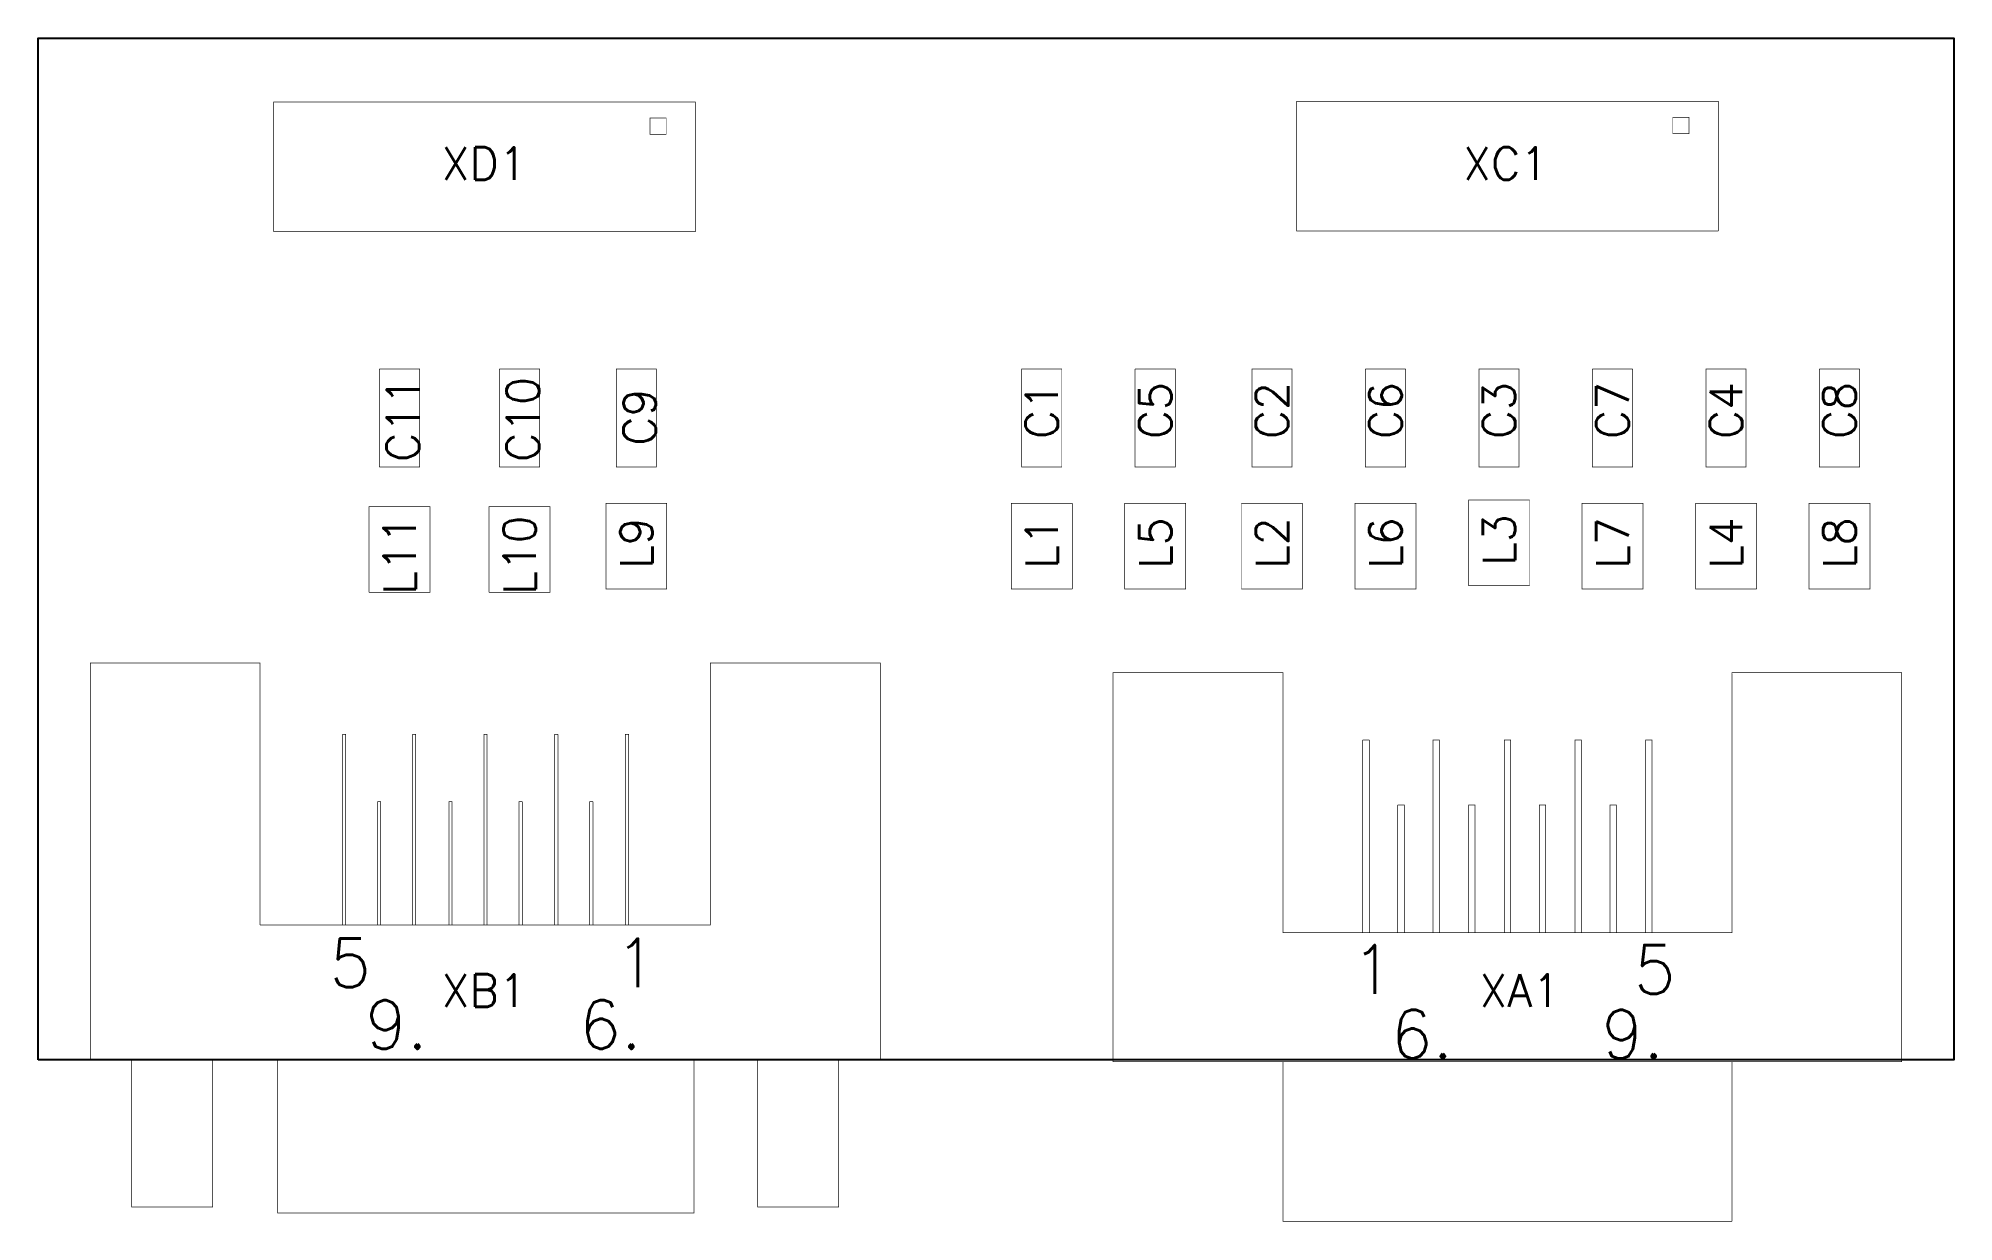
# Model space of a CAD drawing. Extents: x 2.7 to 5.66, y 5.99 to 7.82.
import ezdxf

# ---------------------------------------------------------------- set-up
doc = ezdxf.new("R2010")
doc.units = 0
doc.header["$LTSCALE"] = 25
doc.layers.get('0').update_dxf_attribs({"linetype": 'CONTINUOUS'})
for name, color, linetype in [('BOARD-OUTLINE', 1, 'CONTINUOUS'), ('COMP-MIN-OUTLINE-WIDTH-1', 1, 'CONTINUOUS'), ('COMP-MIN-OUTLINE-WIDTH-2', 1, 'CONTINUOUS'), ('COMP-MIN-TEXT-WIDTH-1', 1, 'CONTINUOUS'), ('COMPONENT-NAME-MIN', 1, 'CONTINUOUS')]:
    doc.layers.add(name, color=color, linetype=linetype)
doc.styles.get("Standard").update_dxf_attribs({"font": 'simplex'})

# ---------------------------------------------------------------- blocks, each defined once
blk = doc.blocks.new('DISC')
at = {"const_width": 0.5}
blk.add_lwpolyline([(0, 0.25, 1), (0, -0.25, 1)], format="xyb", close=True, dxfattribs=at)
blk = doc.blocks.new('851', base_point=(1.025, 1.025))
at = {"layer": 'COMP-MIN-OUTLINE-WIDTH-2', "const_width": 0.001}
for points in [[(1.007, 1.056), (1.158, 1.056)], [(1.007, 0.994), (1.007, 1.056)], [(1.158, 1.056), (1.158, 0.994)], [(1.158, 0.994), (1.007, 0.994)]]:
    blk.add_lwpolyline(points, dxfattribs=at)
at = {"layer": 'COMP-MIN-OUTLINE-WIDTH-2', "xscale": 0.001, "yscale": 0.001}
for p in [(1.007, 1.056), (1.007, 1.056), (1.158, 1.056), (1.007, 0.994), (1.158, 0.994)]:
    blk.add_blockref('DISC', p, dxfattribs=at)
blk = doc.blocks.new('0', base_point=(0.855, 1.045))
at = {"layer": 'COMP-MIN-OUTLINE-WIDTH-2', "const_width": 0.001}
for points in [[(0.849, 1.092), (0.981, 1.092)], [(0.849, 0.998), (0.849, 1.092)], [(0.981, 1.092), (0.981, 0.998)], [(0.981, 0.998), (0.849, 0.998)]]:
    blk.add_lwpolyline(points, dxfattribs=at)
at = {"layer": 'COMP-MIN-OUTLINE-WIDTH-2', "xscale": 0.001, "yscale": 0.001}
for p in [(0.849, 1.092), (0.849, 1.092), (0.981, 1.092), (0.849, 0.998), (0.981, 0.998)]:
    blk.add_blockref('DISC', p, dxfattribs=at)
blk = doc.blocks.new('44', base_point=(2.14, 2.132))
at = {"layer": 'COMP-MIN-OUTLINE-WIDTH-1', "const_width": 0.001}
for points in [[(2.6, 3.233), (2, 3.233)], [(2, 3.233), (2, 2.971)], [(2.6, 2.017), (2.6, 3.233)], [(2.401, 2.971), (2.001, 2.971)], [(2.401, 2.279), (2.401, 2.971)], [(2.846, 2.971), (2.6, 2.971)], [(2.846, 2.279), (2.846, 2.971)], [(2, 2.279), (2, 2.017)], [(2, 2.279), (2.401, 2.279)], [(2.6, 2.279), (2.846, 2.279)], [(2, 2.017), (2.6, 2.017)]]:
    blk.add_lwpolyline(points, dxfattribs=at)
at = {"layer": 'COMP-MIN-OUTLINE-WIDTH-2', "const_width": 0.001}
for points in [[(2.401, 2.848), (2.104, 2.848)], [(2.104, 2.848), (2.104, 2.838)], [(2.104, 2.838), (2.401, 2.838)], [(2.401, 2.793), (2.204, 2.793)], [(2.204, 2.793), (2.204, 2.783)], [(2.204, 2.783), (2.401, 2.783)], [(2.401, 2.739), (2.104, 2.739)], [(2.104, 2.739), (2.104, 2.729)], [(2.104, 2.729), (2.401, 2.729)], [(2.401, 2.684), (2.204, 2.684)], [(2.204, 2.684), (2.204, 2.674)], [(2.204, 2.674), (2.401, 2.674)], [(2.401, 2.63), (2.104, 2.63)], [(2.104, 2.63), (2.104, 2.62)], [(2.104, 2.62), (2.401, 2.62)], [(2.401, 2.575), (2.204, 2.575)], [(2.204, 2.575), (2.204, 2.565)], [(2.204, 2.565), (2.401, 2.565)], [(2.401, 2.52), (2.104, 2.52)], [(2.104, 2.52), (2.104, 2.51)], [(2.104, 2.51), (2.401, 2.51)], [(2.401, 2.466), (2.204, 2.466)], [(2.204, 2.466), (2.204, 2.456)], [(2.204, 2.456), (2.401, 2.456)], [(2.401, 2.412), (2.104, 2.412)], [(2.104, 2.412), (2.104, 2.402)], [(2.104, 2.402), (2.401, 2.402)]]:
    blk.add_lwpolyline(points, dxfattribs=at)
at = {"layer": 'COMP-MIN-OUTLINE-WIDTH-1', "xscale": 0.001, "yscale": 0.001}
for p in [(2, 3.233), (2.6, 3.233), (2, 2.971), (2.001, 2.971), (2.401, 2.971), (2.6, 2.971), (2.846, 2.971), (2, 2.279), (2, 2.279), (2.401, 2.279), (2.6, 2.279), (2.846, 2.279), (2, 2.017), (2.6, 2.017)]:
    blk.add_blockref('DISC', p, dxfattribs=at)
at = {"layer": 'COMP-MIN-OUTLINE-WIDTH-2', "xscale": 0.001, "yscale": 0.001}
for p in [(2.104, 2.848), (2.104, 2.838), (2.401, 2.848), (2.401, 2.838), (2.204, 2.793), (2.204, 2.783), (2.401, 2.793), (2.401, 2.783), (2.104, 2.739), (2.104, 2.729), (2.401, 2.739), (2.401, 2.729), (2.204, 2.684), (2.204, 2.674), (2.401, 2.684), (2.401, 2.674), (2.104, 2.63), (2.401, 2.63), (2.104, 2.62), (2.401, 2.62), (2.204, 2.575), (2.401, 2.575), (2.204, 2.565), (2.401, 2.565), (2.104, 2.52), (2.104, 2.51), (2.401, 2.52), (2.401, 2.51), (2.204, 2.466), (2.204, 2.456), (2.401, 2.466), (2.401, 2.456), (2.104, 2.412), (2.104, 2.402), (2.401, 2.412), (2.401, 2.402)]:
    blk.add_blockref('DISC', p, dxfattribs=at)
at = {"layer": 'COMP-MIN-TEXT-WIDTH-1'}
for s, p in [('5', (2.495, 2.82)), ('9.', (2.595, 2.77)), ('6.', (2.595, 2.445)), ('1', (2.495, 2.385))]:
    blk.add_text(s, height=0.075, rotation=90, dxfattribs=at).set_placement(p)
blk = doc.blocks.new('641', base_point=(8.888, 9.145))
at = {"layer": 'COMP-MIN-OUTLINE-WIDTH-1', "const_width": 0.001}
for points in [[(8.771, 9.3), (9.033, 9.3)], [(8.771, 8.689), (8.771, 9.3)], [(9.033, 9.3), (9.033, 8.896)], [(9.727, 8.896), (9.727, 9.3)], [(9.727, 9.3), (9.989, 9.3)], [(9.989, 9.3), (9.989, 8.689)], [(9.033, 8.896), (9.727, 8.896)], [(9.989, 8.689), (8.771, 8.689)], [(8.835, 8.689), (8.835, 8.461)], [(8.96, 8.461), (8.96, 8.689)], [(9.06, 8.689), (9.06, 8.452)], [(9.702, 8.452), (9.702, 8.689)], [(9.8, 8.689), (9.8, 8.461)], [(9.925, 8.461), (9.925, 8.689)], [(8.835, 8.461), (8.96, 8.461)], [(9.06, 8.452), (9.702, 8.452)], [(9.8, 8.461), (9.925, 8.461)]]:
    blk.add_lwpolyline(points, dxfattribs=at)
at = {"layer": 'COMP-MIN-OUTLINE-WIDTH-2', "const_width": 0.001}
for points in [[(9.16, 8.896), (9.16, 9.19)], [(9.16, 9.19), (9.165, 9.19)], [(9.165, 9.19), (9.165, 8.896)], [(9.268, 8.896), (9.268, 9.19)], [(9.268, 9.19), (9.273, 9.19)], [(9.273, 9.19), (9.273, 8.896)], [(9.378, 8.896), (9.378, 9.19)], [(9.378, 9.19), (9.383, 9.19)], [(9.383, 9.19), (9.383, 8.896)], [(9.487, 8.896), (9.487, 9.19)], [(9.487, 9.19), (9.492, 9.19)], [(9.492, 9.19), (9.492, 8.896)], [(9.596, 8.896), (9.596, 9.19)], [(9.596, 9.19), (9.601, 9.19)], [(9.601, 9.19), (9.601, 8.896)], [(9.214, 8.896), (9.214, 9.086)], [(9.214, 9.086), (9.219, 9.086)], [(9.219, 9.086), (9.219, 8.896)], [(9.324, 8.896), (9.324, 9.086)], [(9.324, 9.086), (9.329, 9.086)], [(9.329, 9.086), (9.329, 8.896)], [(9.432, 8.896), (9.432, 9.086)], [(9.432, 9.086), (9.437, 9.086)], [(9.437, 9.086), (9.437, 8.896)], [(9.541, 8.896), (9.541, 9.086)], [(9.541, 9.086), (9.546, 9.086)], [(9.546, 9.086), (9.546, 8.896)]]:
    blk.add_lwpolyline(points, dxfattribs=at)
at = {"layer": 'COMP-MIN-OUTLINE-WIDTH-1', "xscale": 0.001, "yscale": 0.001}
for p in [(8.771, 9.3), (8.771, 9.3), (9.033, 9.3), (9.727, 9.3), (9.989, 9.3), (9.033, 8.896), (9.727, 8.896), (8.771, 8.689), (8.835, 8.689), (8.96, 8.689), (9.06, 8.689), (9.702, 8.689), (9.8, 8.689), (9.925, 8.689), (9.989, 8.689), (8.835, 8.461), (8.96, 8.461), (9.06, 8.452), (9.702, 8.452), (9.8, 8.461), (9.925, 8.461)]:
    blk.add_blockref('DISC', p, dxfattribs=at)
at = {"layer": 'COMP-MIN-OUTLINE-WIDTH-2', "xscale": 0.001, "yscale": 0.001}
for p in [(9.16, 9.19), (9.165, 9.19), (9.268, 9.19), (9.273, 9.19), (9.378, 9.19), (9.383, 9.19), (9.487, 9.19), (9.492, 9.19), (9.596, 9.19), (9.601, 9.19), (9.214, 9.086), (9.219, 9.086), (9.324, 9.086), (9.329, 9.086), (9.432, 9.086), (9.437, 9.086), (9.541, 9.086), (9.546, 9.086), (9.16, 8.896), (9.165, 8.896), (9.214, 8.896), (9.219, 8.896), (9.268, 8.896), (9.273, 8.896), (9.324, 8.896), (9.329, 8.896), (9.378, 8.896), (9.383, 8.896), (9.432, 8.896), (9.437, 8.896), (9.487, 8.896), (9.492, 8.896), (9.541, 8.896), (9.546, 8.896), (9.596, 8.896), (9.601, 8.896)]:
    blk.add_blockref('DISC', p, dxfattribs=at)
at = {"layer": 'COMP-MIN-TEXT-WIDTH-1'}
for s, p in [('5', (9.14, 8.8)), ('1', (9.58, 8.8)), ('9.', (9.195, 8.705)), ('6.', (9.525, 8.705))]:
    blk.add_text(s, height=0.075, dxfattribs=at).set_placement(p)
blk = doc.blocks.new('241', base_point=(2.125, 2.05))
at = {"layer": 'COMP-MIN-OUTLINE-WIDTH-1', "const_width": 0.001}
for points in [[(2.65, 2.2), (2, 2.2)], [(2, 2.2), (2, 2)], [(2.65, 2.2), (2, 2.2)], [(2, 2.2), (2, 2)], [(2.65, 2), (2.65, 2.2)], [(2.65, 2), (2.65, 2.2)], [(2, 2), (2.65, 2)], [(2, 2), (2.65, 2)]]:
    blk.add_lwpolyline(points, dxfattribs=at)
at = {"layer": 'COMP-MIN-OUTLINE-WIDTH-2', "const_width": 0.001}
for points in [[(2.045, 2.05), (2.045, 2.025)], [(2.07, 2.05), (2.045, 2.05)], [(2.07, 2.025), (2.07, 2.05)], [(2.045, 2.025), (2.07, 2.025)]]:
    blk.add_lwpolyline(points, dxfattribs=at)
at = {"layer": 'COMP-MIN-OUTLINE-WIDTH-1', "xscale": 0.001, "yscale": 0.001}
for p in [(2, 2.2), (2, 2.2), (2.65, 2.2), (2.65, 2.2), (2, 2), (2, 2), (2, 2), (2, 2), (2.65, 2), (2.65, 2)]:
    blk.add_blockref('DISC', p, dxfattribs=at)
at = {"layer": 'COMP-MIN-OUTLINE-WIDTH-2', "xscale": 0.001, "yscale": 0.001}
for p in [(2.045, 2.05), (2.045, 2.05), (2.07, 2.05), (2.045, 2.025), (2.07, 2.025)]:
    blk.add_blockref('DISC', p, dxfattribs=at)

msp = doc.modelspace()

# ---------------------------------------------------------------- linework, layer by layer
at = {"layer": 'BOARD-OUTLINE'}
msp.add_lwpolyline([(2.703, 6.243), (2.703, 7.818), (5.656, 7.818), (5.656, 6.243), (2.703, 6.243)], dxfattribs=at)
msp.add_lwpolyline([(2.703, 6.243), (2.703, 7.818), (5.656, 7.818), (5.656, 6.243), (2.703, 6.243)], dxfattribs=at)

# ---------------------------------------------------------------- block references
for name, p, rotation in [('241', (3.591, 7.67), 180), ('241', (5.168, 7.671), 180), ('851', (3.26, 7.175), 90), ('851', (3.445, 7.175), 90), ('851', (3.625, 7.175), 90), ('851', (4.25, 7.175), 90), ('851', (4.425, 7.175), 90), ('851', (4.605, 7.175), 90), ('851', (4.78, 7.175), 90), ('851', (4.955, 7.175), 90), ('851', (5.13, 7.175), 90), ('851', (5.305, 7.175), 90), ('851', (5.48, 7.175), 90), ('0', (3.26, 6.97), 90), ('0', (3.445, 6.97), 90), ('0', (3.625, 6.975), 90), ('0', (4.25, 6.975), 90), ('0', (4.425, 6.975), 90), ('0', (4.605, 6.975), 90), ('0', (4.78, 6.975), 90), ('0', (4.955, 6.98), 90), ('0', (5.13, 6.975), 90), ('0', (5.305, 6.975), 90), ('0', (5.48, 6.975), 90), ('44', (4.475, 6.7), 270)]:
    msp.add_blockref(name, p, dxfattribs=dict(rotation=rotation))
msp.add_blockref('641', (2.9, 6.7))

# ---------------------------------------------------------------- texts
at = {"layer": 'COMPONENT-NAME-MIN'}
for s, p in [('XD1', (3.325, 7.6)), ('XC1', (4.9, 7.6)), ('XB1', (3.325, 6.325)), ('XA1', (4.925, 6.325))]:
    msp.add_text(s, height=0.05, dxfattribs=at).set_placement(p)
for s, p in [('C11', (3.29, 7.165)), ('C10', (3.475, 7.165)), ('C9', (3.655, 7.19)), ('C1', (4.275, 7.2)), ('C5', (4.45, 7.2)), ('C2', (4.63, 7.2)), ('C6', (4.805, 7.2)), ('C3', (4.98, 7.2)), ('C7', (5.155, 7.2)), ('C4', (5.33, 7.2)), ('C8', (5.505, 7.2)), ('L11', (3.285, 6.96)), ('L10', (3.47, 6.96)), ('L9', (3.65, 7)), ('L1', (4.275, 7)), ('L5', (4.45, 7)), ('L2', (4.63, 7)), ('L6', (4.805, 7)), ('L3', (4.98, 7.005)), ('L7', (5.155, 7)), ('L4', (5.33, 7)), ('L8', (5.505, 7))]:
    msp.add_text(s, height=0.05, rotation=90, dxfattribs=at).set_placement(p)

doc.saveas('drawing.dxf')
